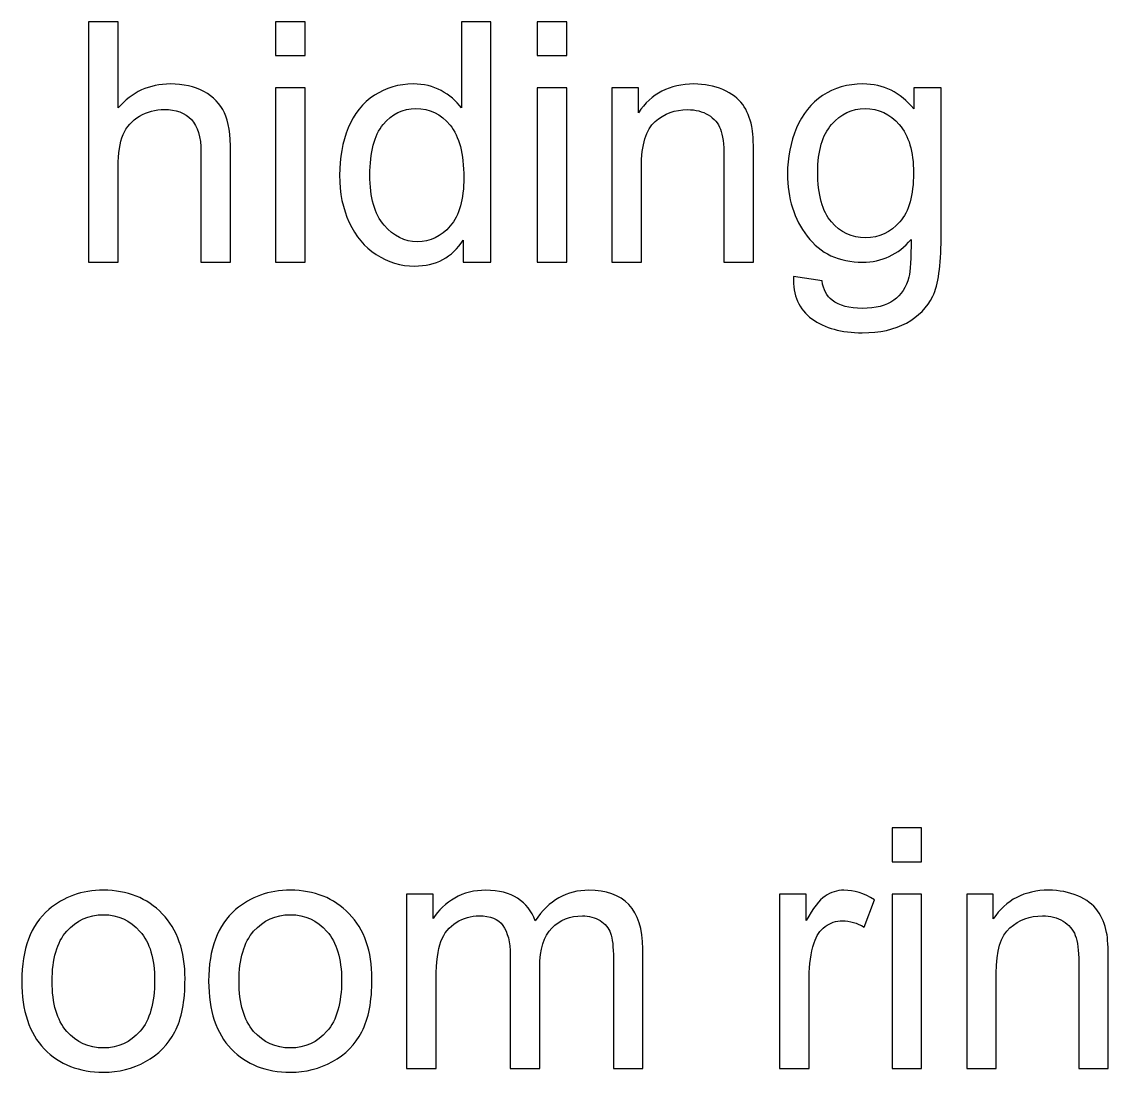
# Model space of a CAD drawing. Header units: centimetres. Extents: x -233 to -82, y 123 to 153.
# Drawn here: x -166.976 to -165.836, y 142.74 to 143.843 of the extents above; entities that cross this region are included whole.
import ezdxf

# ---------------------------------------------------------------- set-up
doc = ezdxf.new("R2010")
doc.units = ezdxf.units.CM
doc.header["$MEASUREMENT"] = 0
doc.layers.add('layer 1', color=7, linetype='Continuous')

msp = doc.modelspace()

# ---------------------------------------------------------------- linework, layer by layer
at = {"layer": 'layer 1'}
for points, knots in [([(-166.9058, 143.59027), (-166.9058, 143.59027), (-166.9058, 143.84277), (-166.9058, 143.84277), (-166.9058, 143.84277), (-166.9058, 143.84277), (-166.8748, 143.84277), (-166.8748, 143.84277), (-166.8748, 143.84277), (-166.8748, 143.84277), (-166.8748, 143.75217), (-166.8748, 143.75217), (-166.8748, 143.75217), (-166.8603, 143.76897), (-166.8421, 143.77737), (-166.8201, 143.77737), (-166.8201, 143.77737), (-166.8065, 143.77737), (-166.7947, 143.77467), (-166.7847, 143.76937), (-166.7847, 143.76937), (-166.7748, 143.76397), (-166.7676, 143.75657), (-166.7633, 143.74717), (-166.7633, 143.74717), (-166.759, 143.73777), (-166.7568, 143.72407), (-166.7568, 143.70617), (-166.7568, 143.70617), (-166.7568, 143.70617), (-166.7568, 143.59027), (-166.7568, 143.59027), (-166.7568, 143.59027), (-166.7568, 143.59027), (-166.7879, 143.59027), (-166.7879, 143.59027), (-166.7879, 143.59027), (-166.7879, 143.59027), (-166.7879, 143.70617), (-166.7879, 143.70617), (-166.7879, 143.70617), (-166.7879, 143.72167), (-166.7912, 143.73297), (-166.7979, 143.74007), (-166.7979, 143.74007), (-166.8046, 143.74717), (-166.8141, 143.75067), (-166.8264, 143.75067), (-166.8264, 143.75067), (-166.8356, 143.75067), (-166.8442, 143.74827), (-166.8523, 143.74357), (-166.8523, 143.74357), (-166.8604, 143.73877), (-166.8662, 143.73227), (-166.8696, 143.72417), (-166.8696, 143.72417), (-166.8731, 143.71597), (-166.8748, 143.70467), (-166.8748, 143.69037), (-166.8748, 143.69037), (-166.8748, 143.69037), (-166.8748, 143.59027), (-166.8748, 143.59027), (-166.8748, 143.59027), (-166.8748, 143.59027), (-166.9058, 143.59027), (-166.9058, 143.59027)], [0, 0, 0, 0, 0.0555556, 0.0555556, 0.0555556, 0.0555556, 0.1111111, 0.1111111, 0.1111111, 0.1111111, 0.1666667, 0.1666667, 0.1666667, 0.1666667, 0.2222222, 0.2222222, 0.2222222, 0.2222222, 0.2777778, 0.2777778, 0.2777778, 0.2777778, 0.3333333, 0.3333333, 0.3333333, 0.3333333, 0.3888889, 0.3888889, 0.3888889, 0.3888889, 0.4444444, 0.4444444, 0.4444444, 0.4444444, 0.5, 0.5, 0.5, 0.5, 0.5555556, 0.5555556, 0.5555556, 0.5555556, 0.6111111, 0.6111111, 0.6111111, 0.6111111, 0.6666667, 0.6666667, 0.6666667, 0.6666667, 0.7222222, 0.7222222, 0.7222222, 0.7222222, 0.7777778, 0.7777778, 0.7777778, 0.7777778, 0.8333333, 0.8333333, 0.8333333, 0.8333333, 0.8888889, 0.8888889, 0.8888889, 0.8888889, 1, 1, 1, 1]), ([(-166.7095, 143.80717), (-166.7095, 143.80717), (-166.7095, 143.84277), (-166.7095, 143.84277), (-166.7095, 143.84277), (-166.7095, 143.84277), (-166.6785, 143.84277), (-166.6785, 143.84277), (-166.6785, 143.84277), (-166.6785, 143.84277), (-166.6785, 143.80717), (-166.6785, 143.80717), (-166.6785, 143.80717), (-166.6785, 143.80717), (-166.7095, 143.80717), (-166.7095, 143.80717)], [0, 0, 0, 0, 0.2, 0.2, 0.2, 0.2, 0.4, 0.4, 0.4, 0.4, 0.6, 0.6, 0.6, 0.6, 1, 1, 1, 1]), ([(-166.5126, 143.59027), (-166.5126, 143.59027), (-166.5126, 143.61337), (-166.5126, 143.61337), (-166.5126, 143.61337), (-166.5242, 143.59527), (-166.5412, 143.58617), (-166.5637, 143.58617), (-166.5637, 143.58617), (-166.5783, 143.58617), (-166.5917, 143.59017), (-166.6039, 143.59827), (-166.6039, 143.59827), (-166.6162, 143.60627), (-166.6256, 143.61747), (-166.6323, 143.63187), (-166.6323, 143.63187), (-166.639, 143.64627), (-166.6424, 143.66287), (-166.6424, 143.68157), (-166.6424, 143.68157), (-166.6424, 143.69987), (-166.6394, 143.71637), (-166.6333, 143.73127), (-166.6333, 143.73127), (-166.6272, 143.74617), (-166.6181, 143.75757), (-166.6059, 143.76547), (-166.6059, 143.76547), (-166.5938, 143.77337), (-166.5802, 143.77737), (-166.5651, 143.77737), (-166.5651, 143.77737), (-166.5541, 143.77737), (-166.5443, 143.77507), (-166.5356, 143.77037), (-166.5356, 143.77037), (-166.527, 143.76567), (-166.52, 143.75967), (-166.5146, 143.75217), (-166.5146, 143.75217), (-166.5146, 143.75217), (-166.5146, 143.84277), (-166.5146, 143.84277), (-166.5146, 143.84277), (-166.5146, 143.84277), (-166.4838, 143.84277), (-166.4838, 143.84277), (-166.4838, 143.84277), (-166.4838, 143.84277), (-166.4838, 143.59027), (-166.4838, 143.59027), (-166.4838, 143.59027), (-166.4838, 143.59027), (-166.5126, 143.59027), (-166.5126, 143.59027)], [0, 0, 0, 0, 0.0666667, 0.0666667, 0.0666667, 0.0666667, 0.1333333, 0.1333333, 0.1333333, 0.1333333, 0.2, 0.2, 0.2, 0.2, 0.2666667, 0.2666667, 0.2666667, 0.2666667, 0.3333333, 0.3333333, 0.3333333, 0.3333333, 0.4, 0.4, 0.4, 0.4, 0.4666667, 0.4666667, 0.4666667, 0.4666667, 0.5333333, 0.5333333, 0.5333333, 0.5333333, 0.6, 0.6, 0.6, 0.6, 0.6666667, 0.6666667, 0.6666667, 0.6666667, 0.7333333, 0.7333333, 0.7333333, 0.7333333, 0.8, 0.8, 0.8, 0.8, 0.8666667, 0.8666667, 0.8666667, 0.8666667, 1, 1, 1, 1]), ([(-166.4349, 143.80717), (-166.4349, 143.80717), (-166.4349, 143.84277), (-166.4349, 143.84277), (-166.4349, 143.84277), (-166.4349, 143.84277), (-166.4039, 143.84277), (-166.4039, 143.84277), (-166.4039, 143.84277), (-166.4039, 143.84277), (-166.4039, 143.80717), (-166.4039, 143.80717), (-166.4039, 143.80717), (-166.4039, 143.80717), (-166.4349, 143.80717), (-166.4349, 143.80717)], [0, 0, 0, 0, 0.2, 0.2, 0.2, 0.2, 0.4, 0.4, 0.4, 0.4, 0.6, 0.6, 0.6, 0.6, 1, 1, 1, 1]), ([(-166.7095, 143.59027), (-166.7095, 143.59027), (-166.7095, 143.77317), (-166.7095, 143.77317), (-166.7095, 143.77317), (-166.7095, 143.77317), (-166.6785, 143.77317), (-166.6785, 143.77317), (-166.6785, 143.77317), (-166.6785, 143.77317), (-166.6785, 143.59027), (-166.6785, 143.59027), (-166.6785, 143.59027), (-166.6785, 143.59027), (-166.7095, 143.59027), (-166.7095, 143.59027)], [0, 0, 0, 0, 0.2, 0.2, 0.2, 0.2, 0.4, 0.4, 0.4, 0.4, 0.6, 0.6, 0.6, 0.6, 1, 1, 1, 1]), ([(-166.4349, 143.59027), (-166.4349, 143.59027), (-166.4349, 143.77317), (-166.4349, 143.77317), (-166.4349, 143.77317), (-166.4349, 143.77317), (-166.4039, 143.77317), (-166.4039, 143.77317), (-166.4039, 143.77317), (-166.4039, 143.77317), (-166.4039, 143.59027), (-166.4039, 143.59027), (-166.4039, 143.59027), (-166.4039, 143.59027), (-166.4349, 143.59027), (-166.4349, 143.59027)], [0, 0, 0, 0, 0.2, 0.2, 0.2, 0.2, 0.4, 0.4, 0.4, 0.4, 0.6, 0.6, 0.6, 0.6, 1, 1, 1, 1]), ([(-166.3566, 143.59027), (-166.3566, 143.59027), (-166.3566, 143.77317), (-166.3566, 143.77317), (-166.3566, 143.77317), (-166.3566, 143.77317), (-166.3287, 143.77317), (-166.3287, 143.77317), (-166.3287, 143.77317), (-166.3287, 143.77317), (-166.3287, 143.74717), (-166.3287, 143.74717), (-166.3287, 143.74717), (-166.3153, 143.76727), (-166.2959, 143.77737), (-166.2705, 143.77737), (-166.2705, 143.77737), (-166.2595, 143.77737), (-166.2494, 143.77537), (-166.2401, 143.77147), (-166.2401, 143.77147), (-166.2308, 143.76747), (-166.2239, 143.76227), (-166.2193, 143.75587), (-166.2193, 143.75587), (-166.2148, 143.74937), (-166.2116, 143.74177), (-166.2097, 143.73287), (-166.2097, 143.73287), (-166.2086, 143.72717), (-166.208, 143.71707), (-166.208, 143.70277), (-166.208, 143.70277), (-166.208, 143.70277), (-166.208, 143.59027), (-166.208, 143.59027), (-166.208, 143.59027), (-166.208, 143.59027), (-166.239, 143.59027), (-166.239, 143.59027), (-166.239, 143.59027), (-166.239, 143.59027), (-166.239, 143.70157), (-166.239, 143.70157), (-166.239, 143.70157), (-166.239, 143.71417), (-166.2402, 143.72357), (-166.2426, 143.72987), (-166.2426, 143.72987), (-166.245, 143.73617), (-166.2493, 143.74117), (-166.2554, 143.74487), (-166.2554, 143.74487), (-166.2616, 143.74857), (-166.2688, 143.75047), (-166.2771, 143.75047), (-166.2771, 143.75047), (-166.2903, 143.75047), (-166.3017, 143.74627), (-166.3112, 143.73787), (-166.3112, 143.73787), (-166.3208, 143.72947), (-166.3256, 143.71357), (-166.3256, 143.69017), (-166.3256, 143.69017), (-166.3256, 143.69017), (-166.3256, 143.59027), (-166.3256, 143.59027), (-166.3256, 143.59027), (-166.3256, 143.59027), (-166.3566, 143.59027), (-166.3566, 143.59027)], [0, 0, 0, 0, 0.0526316, 0.0526316, 0.0526316, 0.0526316, 0.1052632, 0.1052632, 0.1052632, 0.1052632, 0.1578947, 0.1578947, 0.1578947, 0.1578947, 0.2105263, 0.2105263, 0.2105263, 0.2105263, 0.2631579, 0.2631579, 0.2631579, 0.2631579, 0.3157895, 0.3157895, 0.3157895, 0.3157895, 0.3684211, 0.3684211, 0.3684211, 0.3684211, 0.4210526, 0.4210526, 0.4210526, 0.4210526, 0.4736842, 0.4736842, 0.4736842, 0.4736842, 0.5263158, 0.5263158, 0.5263158, 0.5263158, 0.5789474, 0.5789474, 0.5789474, 0.5789474, 0.6315789, 0.6315789, 0.6315789, 0.6315789, 0.6842105, 0.6842105, 0.6842105, 0.6842105, 0.7368421, 0.7368421, 0.7368421, 0.7368421, 0.7894737, 0.7894737, 0.7894737, 0.7894737, 0.8421053, 0.8421053, 0.8421053, 0.8421053, 0.8947368, 0.8947368, 0.8947368, 0.8947368, 1, 1, 1, 1]), ([(-166.1661, 143.57507), (-166.1661, 143.57507), (-166.136, 143.57067), (-166.136, 143.57067), (-166.136, 143.57067), (-166.1347, 143.56137), (-166.1312, 143.55457), (-166.1255, 143.55027), (-166.1255, 143.55027), (-166.1178, 143.54457), (-166.1073, 143.54167), (-166.094, 143.54167), (-166.094, 143.54167), (-166.0796, 143.54167), (-166.0685, 143.54457), (-166.0607, 143.55027), (-166.0607, 143.55027), (-166.0529, 143.55597), (-166.0476, 143.56407), (-166.0449, 143.57447), (-166.0449, 143.57447), (-166.0433, 143.58077), (-166.0425, 143.59397), (-166.0426, 143.61417), (-166.0426, 143.61417), (-166.0561, 143.59827), (-166.073, 143.59027), (-166.0933, 143.59027), (-166.0933, 143.59027), (-166.1184, 143.59027), (-166.1379, 143.59937), (-166.1516, 143.61747), (-166.1516, 143.61747), (-166.1654, 143.63557), (-166.1723, 143.65737), (-166.1723, 143.68277), (-166.1723, 143.68277), (-166.1723, 143.70027), (-166.1691, 143.71637), (-166.1628, 143.73117), (-166.1628, 143.73117), (-166.1565, 143.74587), (-166.1474, 143.75727), (-166.1354, 143.76537), (-166.1354, 143.76537), (-166.1234, 143.77337), (-166.1093, 143.77737), (-166.0931, 143.77737), (-166.0931, 143.77737), (-166.0715, 143.77737), (-166.0537, 143.76867), (-166.0397, 143.75117), (-166.0397, 143.75117), (-166.0397, 143.75117), (-166.0397, 143.77317), (-166.0397, 143.77317), (-166.0397, 143.77317), (-166.0397, 143.77317), (-166.0111, 143.77317), (-166.0111, 143.77317), (-166.0111, 143.77317), (-166.0111, 143.77317), (-166.0111, 143.61507), (-166.0111, 143.61507), (-166.0111, 143.61507), (-166.0111, 143.58657), (-166.014, 143.56637), (-166.0198, 143.55447), (-166.0198, 143.55447), (-166.0256, 143.54257), (-166.0348, 143.53327), (-166.0473, 143.52637), (-166.0473, 143.52637), (-166.0599, 143.51947), (-166.0754, 143.51607), (-166.0938, 143.51607), (-166.0938, 143.51607), (-166.1156, 143.51607), (-166.1332, 143.52097), (-166.1466, 143.53077), (-166.1466, 143.53077), (-166.1601, 143.54057), (-166.1666, 143.55537), (-166.1661, 143.57507)], [0, 0, 0, 0, 0.0454545, 0.0454545, 0.0454545, 0.0454545, 0.0909091, 0.0909091, 0.0909091, 0.0909091, 0.1363636, 0.1363636, 0.1363636, 0.1363636, 0.1818182, 0.1818182, 0.1818182, 0.1818182, 0.2272727, 0.2272727, 0.2272727, 0.2272727, 0.2727273, 0.2727273, 0.2727273, 0.2727273, 0.3181818, 0.3181818, 0.3181818, 0.3181818, 0.3636364, 0.3636364, 0.3636364, 0.3636364, 0.4090909, 0.4090909, 0.4090909, 0.4090909, 0.4545455, 0.4545455, 0.4545455, 0.4545455, 0.5, 0.5, 0.5, 0.5, 0.5454545, 0.5454545, 0.5454545, 0.5454545, 0.5909091, 0.5909091, 0.5909091, 0.5909091, 0.6363636, 0.6363636, 0.6363636, 0.6363636, 0.6818182, 0.6818182, 0.6818182, 0.6818182, 0.7272727, 0.7272727, 0.7272727, 0.7272727, 0.7727273, 0.7727273, 0.7727273, 0.7727273, 0.8181818, 0.8181818, 0.8181818, 0.8181818, 0.8636364, 0.8636364, 0.8636364, 0.8636364, 0.9090909, 0.9090909, 0.9090909, 0.9090909, 1, 1, 1, 1]), ([(-166.6106, 143.68157), (-166.6106, 143.65817), (-166.6056, 143.64067), (-166.5957, 143.62907), (-166.5957, 143.62907), (-166.5858, 143.61747), (-166.5742, 143.61167), (-166.5608, 143.61167), (-166.5608, 143.61167), (-166.5473, 143.61167), (-166.5357, 143.61717), (-166.5262, 143.62827), (-166.5262, 143.62827), (-166.5167, 143.63937), (-166.512, 143.65627), (-166.512, 143.67897), (-166.512, 143.67897), (-166.512, 143.70407), (-166.5168, 143.72247), (-166.5265, 143.73417), (-166.5265, 143.73417), (-166.5362, 143.74587), (-166.5481, 143.75167), (-166.5622, 143.75167), (-166.5622, 143.75167), (-166.5759, 143.75167), (-166.5874, 143.74607), (-166.5967, 143.73477), (-166.5967, 143.73477), (-166.606, 143.72347), (-166.6106, 143.70577), (-166.6106, 143.68157)], [0, 0, 0, 0, 0.1111111, 0.1111111, 0.1111111, 0.1111111, 0.2222222, 0.2222222, 0.2222222, 0.2222222, 0.3333333, 0.3333333, 0.3333333, 0.3333333, 0.4444444, 0.4444444, 0.4444444, 0.4444444, 0.5555556, 0.5555556, 0.5555556, 0.5555556, 0.6666667, 0.6666667, 0.6666667, 0.6666667, 0.7777778, 0.7777778, 0.7777778, 0.7777778, 1, 1, 1, 1]), ([(-166.1405, 143.68497), (-166.1405, 143.66097), (-166.1357, 143.64347), (-166.1262, 143.63247), (-166.1262, 143.63247), (-166.1167, 143.62147), (-166.1047, 143.61597), (-166.0903, 143.61597), (-166.0903, 143.61597), (-166.0761, 143.61597), (-166.0642, 143.62147), (-166.0545, 143.63247), (-166.0545, 143.63247), (-166.0448, 143.64337), (-166.04, 143.66057), (-166.04, 143.68397), (-166.04, 143.68397), (-166.04, 143.70637), (-166.045, 143.72327), (-166.0549, 143.73467), (-166.0549, 143.73467), (-166.0648, 143.74597), (-166.0768, 143.75167), (-166.0909, 143.75167), (-166.0909, 143.75167), (-166.1046, 143.75167), (-166.1163, 143.74607), (-166.126, 143.73487), (-166.126, 143.73487), (-166.1357, 143.72367), (-166.1405, 143.70707), (-166.1405, 143.68497)], [0, 0, 0, 0, 0.1111111, 0.1111111, 0.1111111, 0.1111111, 0.2222222, 0.2222222, 0.2222222, 0.2222222, 0.3333333, 0.3333333, 0.3333333, 0.3333333, 0.4444444, 0.4444444, 0.4444444, 0.4444444, 0.5555556, 0.5555556, 0.5555556, 0.5555556, 0.6666667, 0.6666667, 0.6666667, 0.6666667, 0.7777778, 0.7777778, 0.7777778, 0.7777778, 1, 1, 1, 1]), ([(-166.0625, 142.96051), (-166.0625, 142.96051), (-166.0625, 142.99611), (-166.0625, 142.99611), (-166.0625, 142.99611), (-166.0625, 142.99611), (-166.0315, 142.99611), (-166.0315, 142.99611), (-166.0315, 142.99611), (-166.0315, 142.99611), (-166.0315, 142.96051), (-166.0315, 142.96051), (-166.0315, 142.96051), (-166.0315, 142.96051), (-166.0625, 142.96051), (-166.0625, 142.96051)], [0, 0, 0, 0, 0.2, 0.2, 0.2, 0.2, 0.4, 0.4, 0.4, 0.4, 0.6, 0.6, 0.6, 0.6, 1, 1, 1, 1]), ([(-166.976, 142.83511), (-166.976, 142.86901), (-166.9666, 142.89401), (-166.9477, 142.91031), (-166.9477, 142.91031), (-166.932, 142.92391), (-166.9128, 142.93071), (-166.8902, 142.93071), (-166.8902, 142.93071), (-166.8651, 142.93071), (-166.8445, 142.92251), (-166.8285, 142.90601), (-166.8285, 142.90601), (-166.8126, 142.88951), (-166.8046, 142.86671), (-166.8046, 142.83771), (-166.8046, 142.83771), (-166.8046, 142.81411), (-166.8081, 142.79561), (-166.8152, 142.78211), (-166.8152, 142.78211), (-166.8223, 142.76861), (-166.8325, 142.75821), (-166.846, 142.75071), (-166.846, 142.75071), (-166.8595, 142.74321), (-166.8743, 142.73951), (-166.8902, 142.73951), (-166.8902, 142.73951), (-166.9158, 142.73951), (-166.9365, 142.74771), (-166.9523, 142.76411), (-166.9523, 142.76411), (-166.9681, 142.78051), (-166.976, 142.80421), (-166.976, 142.83511)], [0, 0, 0, 0, 0.1, 0.1, 0.1, 0.1, 0.2, 0.2, 0.2, 0.2, 0.3, 0.3, 0.3, 0.3, 0.4, 0.4, 0.4, 0.4, 0.5, 0.5, 0.5, 0.5, 0.6, 0.6, 0.6, 0.6, 0.7, 0.7, 0.7, 0.7, 0.8, 0.8, 0.8, 0.8, 1, 1, 1, 1]), ([(-166.7798, 142.83511), (-166.7798, 142.86901), (-166.7704, 142.89401), (-166.7515, 142.91031), (-166.7515, 142.91031), (-166.7358, 142.92391), (-166.7166, 142.93071), (-166.694, 142.93071), (-166.694, 142.93071), (-166.6689, 142.93071), (-166.6483, 142.92251), (-166.6323, 142.90601), (-166.6323, 142.90601), (-166.6164, 142.88951), (-166.6084, 142.86671), (-166.6084, 142.83771), (-166.6084, 142.83771), (-166.6084, 142.81411), (-166.6119, 142.79561), (-166.619, 142.78211), (-166.619, 142.78211), (-166.6261, 142.76861), (-166.6363, 142.75821), (-166.6498, 142.75071), (-166.6498, 142.75071), (-166.6633, 142.74321), (-166.6781, 142.73951), (-166.694, 142.73951), (-166.694, 142.73951), (-166.7196, 142.73951), (-166.7403, 142.74771), (-166.7561, 142.76411), (-166.7561, 142.76411), (-166.7719, 142.78051), (-166.7798, 142.80421), (-166.7798, 142.83511)], [0, 0, 0, 0, 0.1, 0.1, 0.1, 0.1, 0.2, 0.2, 0.2, 0.2, 0.3, 0.3, 0.3, 0.3, 0.4, 0.4, 0.4, 0.4, 0.5, 0.5, 0.5, 0.5, 0.6, 0.6, 0.6, 0.6, 0.7, 0.7, 0.7, 0.7, 0.8, 0.8, 0.8, 0.8, 1, 1, 1, 1]), ([(-166.572, 142.74361), (-166.572, 142.74361), (-166.572, 142.92651), (-166.572, 142.92651), (-166.572, 142.92651), (-166.572, 142.92651), (-166.5443, 142.92651), (-166.5443, 142.92651), (-166.5443, 142.92651), (-166.5443, 142.92651), (-166.5443, 142.90091), (-166.5443, 142.90091), (-166.5443, 142.90091), (-166.5386, 142.90981), (-166.5309, 142.91701), (-166.5214, 142.92251), (-166.5214, 142.92251), (-166.5119, 142.92801), (-166.501, 142.93071), (-166.4888, 142.93071), (-166.4888, 142.93071), (-166.4753, 142.93071), (-166.4642, 142.92791), (-166.4555, 142.92231), (-166.4555, 142.92231), (-166.4468, 142.91661), (-166.4407, 142.90871), (-166.4372, 142.89861), (-166.4372, 142.89861), (-166.4227, 142.92001), (-166.4039, 142.93071), (-166.3807, 142.93071), (-166.3807, 142.93071), (-166.3626, 142.93071), (-166.3486, 142.92571), (-166.3388, 142.91561), (-166.3388, 142.91561), (-166.3291, 142.90551), (-166.3242, 142.89011), (-166.3242, 142.86921), (-166.3242, 142.86921), (-166.3242, 142.86921), (-166.3242, 142.74361), (-166.3242, 142.74361), (-166.3242, 142.74361), (-166.3242, 142.74361), (-166.355, 142.74361), (-166.355, 142.74361), (-166.355, 142.74361), (-166.355, 142.74361), (-166.355, 142.85881), (-166.355, 142.85881), (-166.355, 142.85881), (-166.355, 142.87121), (-166.356, 142.88011), (-166.358, 142.88561), (-166.358, 142.88561), (-166.36, 142.89111), (-166.3636, 142.89551), (-166.3689, 142.89881), (-166.3689, 142.89881), (-166.3742, 142.90211), (-166.3805, 142.90381), (-166.3876, 142.90381), (-166.3876, 142.90381), (-166.4005, 142.90381), (-166.4111, 142.89951), (-166.4196, 142.89101), (-166.4196, 142.89101), (-166.4281, 142.88241), (-166.4323, 142.86871), (-166.4323, 142.84991), (-166.4323, 142.84991), (-166.4323, 142.84991), (-166.4323, 142.74361), (-166.4323, 142.74361), (-166.4323, 142.74361), (-166.4323, 142.74361), (-166.4634, 142.74361), (-166.4634, 142.74361), (-166.4634, 142.74361), (-166.4634, 142.74361), (-166.4634, 142.86251), (-166.4634, 142.86251), (-166.4634, 142.86251), (-166.4634, 142.87621), (-166.4659, 142.88661), (-166.4709, 142.89351), (-166.4709, 142.89351), (-166.476, 142.90041), (-166.4842, 142.90381), (-166.4957, 142.90381), (-166.4957, 142.90381), (-166.5044, 142.90381), (-166.5125, 142.90151), (-166.5199, 142.89691), (-166.5199, 142.89691), (-166.5273, 142.89231), (-166.5327, 142.88561), (-166.536, 142.87681), (-166.536, 142.87681), (-166.5393, 142.86791), (-166.541, 142.85521), (-166.541, 142.83851), (-166.541, 142.83851), (-166.541, 142.83851), (-166.541, 142.74361), (-166.541, 142.74361), (-166.541, 142.74361), (-166.541, 142.74361), (-166.572, 142.74361), (-166.572, 142.74361)], [0, 0, 0, 0, 0.0344828, 0.0344828, 0.0344828, 0.0344828, 0.0689655, 0.0689655, 0.0689655, 0.0689655, 0.1034483, 0.1034483, 0.1034483, 0.1034483, 0.137931, 0.137931, 0.137931, 0.137931, 0.1724138, 0.1724138, 0.1724138, 0.1724138, 0.2068966, 0.2068966, 0.2068966, 0.2068966, 0.2413793, 0.2413793, 0.2413793, 0.2413793, 0.2758621, 0.2758621, 0.2758621, 0.2758621, 0.3103448, 0.3103448, 0.3103448, 0.3103448, 0.3448276, 0.3448276, 0.3448276, 0.3448276, 0.3793103, 0.3793103, 0.3793103, 0.3793103, 0.4137931, 0.4137931, 0.4137931, 0.4137931, 0.4482759, 0.4482759, 0.4482759, 0.4482759, 0.4827586, 0.4827586, 0.4827586, 0.4827586, 0.5172414, 0.5172414, 0.5172414, 0.5172414, 0.5517241, 0.5517241, 0.5517241, 0.5517241, 0.5862069, 0.5862069, 0.5862069, 0.5862069, 0.6206897, 0.6206897, 0.6206897, 0.6206897, 0.6551724, 0.6551724, 0.6551724, 0.6551724, 0.6896552, 0.6896552, 0.6896552, 0.6896552, 0.7241379, 0.7241379, 0.7241379, 0.7241379, 0.7586207, 0.7586207, 0.7586207, 0.7586207, 0.7931034, 0.7931034, 0.7931034, 0.7931034, 0.8275862, 0.8275862, 0.8275862, 0.8275862, 0.862069, 0.862069, 0.862069, 0.862069, 0.8965517, 0.8965517, 0.8965517, 0.8965517, 0.9310345, 0.9310345, 0.9310345, 0.9310345, 1, 1, 1, 1]), ([(-166.1805, 142.74361), (-166.1805, 142.74361), (-166.1805, 142.92651), (-166.1805, 142.92651), (-166.1805, 142.92651), (-166.1805, 142.92651), (-166.1526, 142.92651), (-166.1526, 142.92651), (-166.1526, 142.92651), (-166.1526, 142.92651), (-166.1526, 142.89881), (-166.1526, 142.89881), (-166.1526, 142.89881), (-166.1455, 142.91181), (-166.1389, 142.92041), (-166.1328, 142.92451), (-166.1328, 142.92451), (-166.1268, 142.92861), (-166.1202, 142.93071), (-166.113, 142.93071), (-166.113, 142.93071), (-166.1025, 142.93071), (-166.0919, 142.92741), (-166.0811, 142.92071), (-166.0811, 142.92071), (-166.0811, 142.92071), (-166.0918, 142.89191), (-166.0918, 142.89191), (-166.0918, 142.89191), (-166.0993, 142.89641), (-166.1069, 142.89861), (-166.1145, 142.89861), (-166.1145, 142.89861), (-166.1213, 142.89861), (-166.1274, 142.89661), (-166.1328, 142.89251), (-166.1328, 142.89251), (-166.1382, 142.88841), (-166.142, 142.88281), (-166.1443, 142.87551), (-166.1443, 142.87551), (-166.1478, 142.86451), (-166.1495, 142.85251), (-166.1495, 142.83941), (-166.1495, 142.83941), (-166.1495, 142.83941), (-166.1495, 142.74361), (-166.1495, 142.74361), (-166.1495, 142.74361), (-166.1495, 142.74361), (-166.1805, 142.74361), (-166.1805, 142.74361)], [0, 0, 0, 0, 0.0714286, 0.0714286, 0.0714286, 0.0714286, 0.1428571, 0.1428571, 0.1428571, 0.1428571, 0.2142857, 0.2142857, 0.2142857, 0.2142857, 0.2857143, 0.2857143, 0.2857143, 0.2857143, 0.3571429, 0.3571429, 0.3571429, 0.3571429, 0.4285714, 0.4285714, 0.4285714, 0.4285714, 0.5, 0.5, 0.5, 0.5, 0.5714286, 0.5714286, 0.5714286, 0.5714286, 0.6428571, 0.6428571, 0.6428571, 0.6428571, 0.7142857, 0.7142857, 0.7142857, 0.7142857, 0.7857143, 0.7857143, 0.7857143, 0.7857143, 0.8571429, 0.8571429, 0.8571429, 0.8571429, 1, 1, 1, 1]), ([(-166.0625, 142.74361), (-166.0625, 142.74361), (-166.0625, 142.92651), (-166.0625, 142.92651), (-166.0625, 142.92651), (-166.0625, 142.92651), (-166.0315, 142.92651), (-166.0315, 142.92651), (-166.0315, 142.92651), (-166.0315, 142.92651), (-166.0315, 142.74361), (-166.0315, 142.74361), (-166.0315, 142.74361), (-166.0315, 142.74361), (-166.0625, 142.74361), (-166.0625, 142.74361)], [0, 0, 0, 0, 0.2, 0.2, 0.2, 0.2, 0.4, 0.4, 0.4, 0.4, 0.6, 0.6, 0.6, 0.6, 1, 1, 1, 1]), ([(-165.9842, 142.74361), (-165.9842, 142.74361), (-165.9842, 142.92651), (-165.9842, 142.92651), (-165.9842, 142.92651), (-165.9842, 142.92651), (-165.9563, 142.92651), (-165.9563, 142.92651), (-165.9563, 142.92651), (-165.9563, 142.92651), (-165.9563, 142.90051), (-165.9563, 142.90051), (-165.9563, 142.90051), (-165.9429, 142.92061), (-165.9235, 142.93071), (-165.8981, 142.93071), (-165.8981, 142.93071), (-165.8871, 142.93071), (-165.877, 142.92871), (-165.8677, 142.92481), (-165.8677, 142.92481), (-165.8584, 142.92081), (-165.8515, 142.91561), (-165.8469, 142.90921), (-165.8469, 142.90921), (-165.8424, 142.90271), (-165.8392, 142.89511), (-165.8373, 142.88621), (-165.8373, 142.88621), (-165.8362, 142.88051), (-165.8356, 142.87041), (-165.8356, 142.85611), (-165.8356, 142.85611), (-165.8356, 142.85611), (-165.8356, 142.74361), (-165.8356, 142.74361), (-165.8356, 142.74361), (-165.8356, 142.74361), (-165.8666, 142.74361), (-165.8666, 142.74361), (-165.8666, 142.74361), (-165.8666, 142.74361), (-165.8666, 142.85491), (-165.8666, 142.85491), (-165.8666, 142.85491), (-165.8666, 142.86751), (-165.8678, 142.87691), (-165.8702, 142.88321), (-165.8702, 142.88321), (-165.8726, 142.88951), (-165.8769, 142.89451), (-165.883, 142.89821), (-165.883, 142.89821), (-165.8892, 142.90191), (-165.8964, 142.90381), (-165.9047, 142.90381), (-165.9047, 142.90381), (-165.9179, 142.90381), (-165.9293, 142.89961), (-165.9388, 142.89121), (-165.9388, 142.89121), (-165.9484, 142.88281), (-165.9532, 142.86691), (-165.9532, 142.84351), (-165.9532, 142.84351), (-165.9532, 142.84351), (-165.9532, 142.74361), (-165.9532, 142.74361), (-165.9532, 142.74361), (-165.9532, 142.74361), (-165.9842, 142.74361), (-165.9842, 142.74361)], [0, 0, 0, 0, 0.0526316, 0.0526316, 0.0526316, 0.0526316, 0.1052632, 0.1052632, 0.1052632, 0.1052632, 0.1578947, 0.1578947, 0.1578947, 0.1578947, 0.2105263, 0.2105263, 0.2105263, 0.2105263, 0.2631579, 0.2631579, 0.2631579, 0.2631579, 0.3157895, 0.3157895, 0.3157895, 0.3157895, 0.3684211, 0.3684211, 0.3684211, 0.3684211, 0.4210526, 0.4210526, 0.4210526, 0.4210526, 0.4736842, 0.4736842, 0.4736842, 0.4736842, 0.5263158, 0.5263158, 0.5263158, 0.5263158, 0.5789474, 0.5789474, 0.5789474, 0.5789474, 0.6315789, 0.6315789, 0.6315789, 0.6315789, 0.6842105, 0.6842105, 0.6842105, 0.6842105, 0.7368421, 0.7368421, 0.7368421, 0.7368421, 0.7894737, 0.7894737, 0.7894737, 0.7894737, 0.8421053, 0.8421053, 0.8421053, 0.8421053, 0.8947368, 0.8947368, 0.8947368, 0.8947368, 1, 1, 1, 1]), ([(-166.9441, 142.83511), (-166.9441, 142.81161), (-166.939, 142.79411), (-166.9288, 142.78251), (-166.9288, 142.78251), (-166.9186, 142.77081), (-166.9057, 142.76501), (-166.8902, 142.76501), (-166.8902, 142.76501), (-166.8748, 142.76501), (-166.862, 142.77091), (-166.8518, 142.78261), (-166.8518, 142.78261), (-166.8416, 142.79431), (-166.8365, 142.81211), (-166.8365, 142.83611), (-166.8365, 142.83611), (-166.8365, 142.85871), (-166.8416, 142.87581), (-166.8519, 142.88751), (-166.8519, 142.88751), (-166.8622, 142.89921), (-166.8749, 142.90501), (-166.8902, 142.90501), (-166.8902, 142.90501), (-166.9057, 142.90501), (-166.9186, 142.89921), (-166.9288, 142.88761), (-166.9288, 142.88761), (-166.939, 142.87601), (-166.9441, 142.85851), (-166.9441, 142.83511)], [0, 0, 0, 0, 0.1111111, 0.1111111, 0.1111111, 0.1111111, 0.2222222, 0.2222222, 0.2222222, 0.2222222, 0.3333333, 0.3333333, 0.3333333, 0.3333333, 0.4444444, 0.4444444, 0.4444444, 0.4444444, 0.5555556, 0.5555556, 0.5555556, 0.5555556, 0.6666667, 0.6666667, 0.6666667, 0.6666667, 0.7777778, 0.7777778, 0.7777778, 0.7777778, 1, 1, 1, 1]), ([(-166.7479, 142.83511), (-166.7479, 142.81161), (-166.7428, 142.79411), (-166.7326, 142.78251), (-166.7326, 142.78251), (-166.7224, 142.77081), (-166.7095, 142.76501), (-166.694, 142.76501), (-166.694, 142.76501), (-166.6786, 142.76501), (-166.6658, 142.77091), (-166.6556, 142.78261), (-166.6556, 142.78261), (-166.6454, 142.79431), (-166.6403, 142.81211), (-166.6403, 142.83611), (-166.6403, 142.83611), (-166.6403, 142.85871), (-166.6454, 142.87581), (-166.6557, 142.88751), (-166.6557, 142.88751), (-166.666, 142.89921), (-166.6787, 142.90501), (-166.694, 142.90501), (-166.694, 142.90501), (-166.7095, 142.90501), (-166.7224, 142.89921), (-166.7326, 142.88761), (-166.7326, 142.88761), (-166.7428, 142.87601), (-166.7479, 142.85851), (-166.7479, 142.83511)], [0, 0, 0, 0, 0.1111111, 0.1111111, 0.1111111, 0.1111111, 0.2222222, 0.2222222, 0.2222222, 0.2222222, 0.3333333, 0.3333333, 0.3333333, 0.3333333, 0.4444444, 0.4444444, 0.4444444, 0.4444444, 0.5555556, 0.5555556, 0.5555556, 0.5555556, 0.6666667, 0.6666667, 0.6666667, 0.6666667, 0.7777778, 0.7777778, 0.7777778, 0.7777778, 1, 1, 1, 1])]:
    msp.add_open_spline(points, degree=3, knots=knots, dxfattribs=at)

doc.saveas('drawing.dxf')
